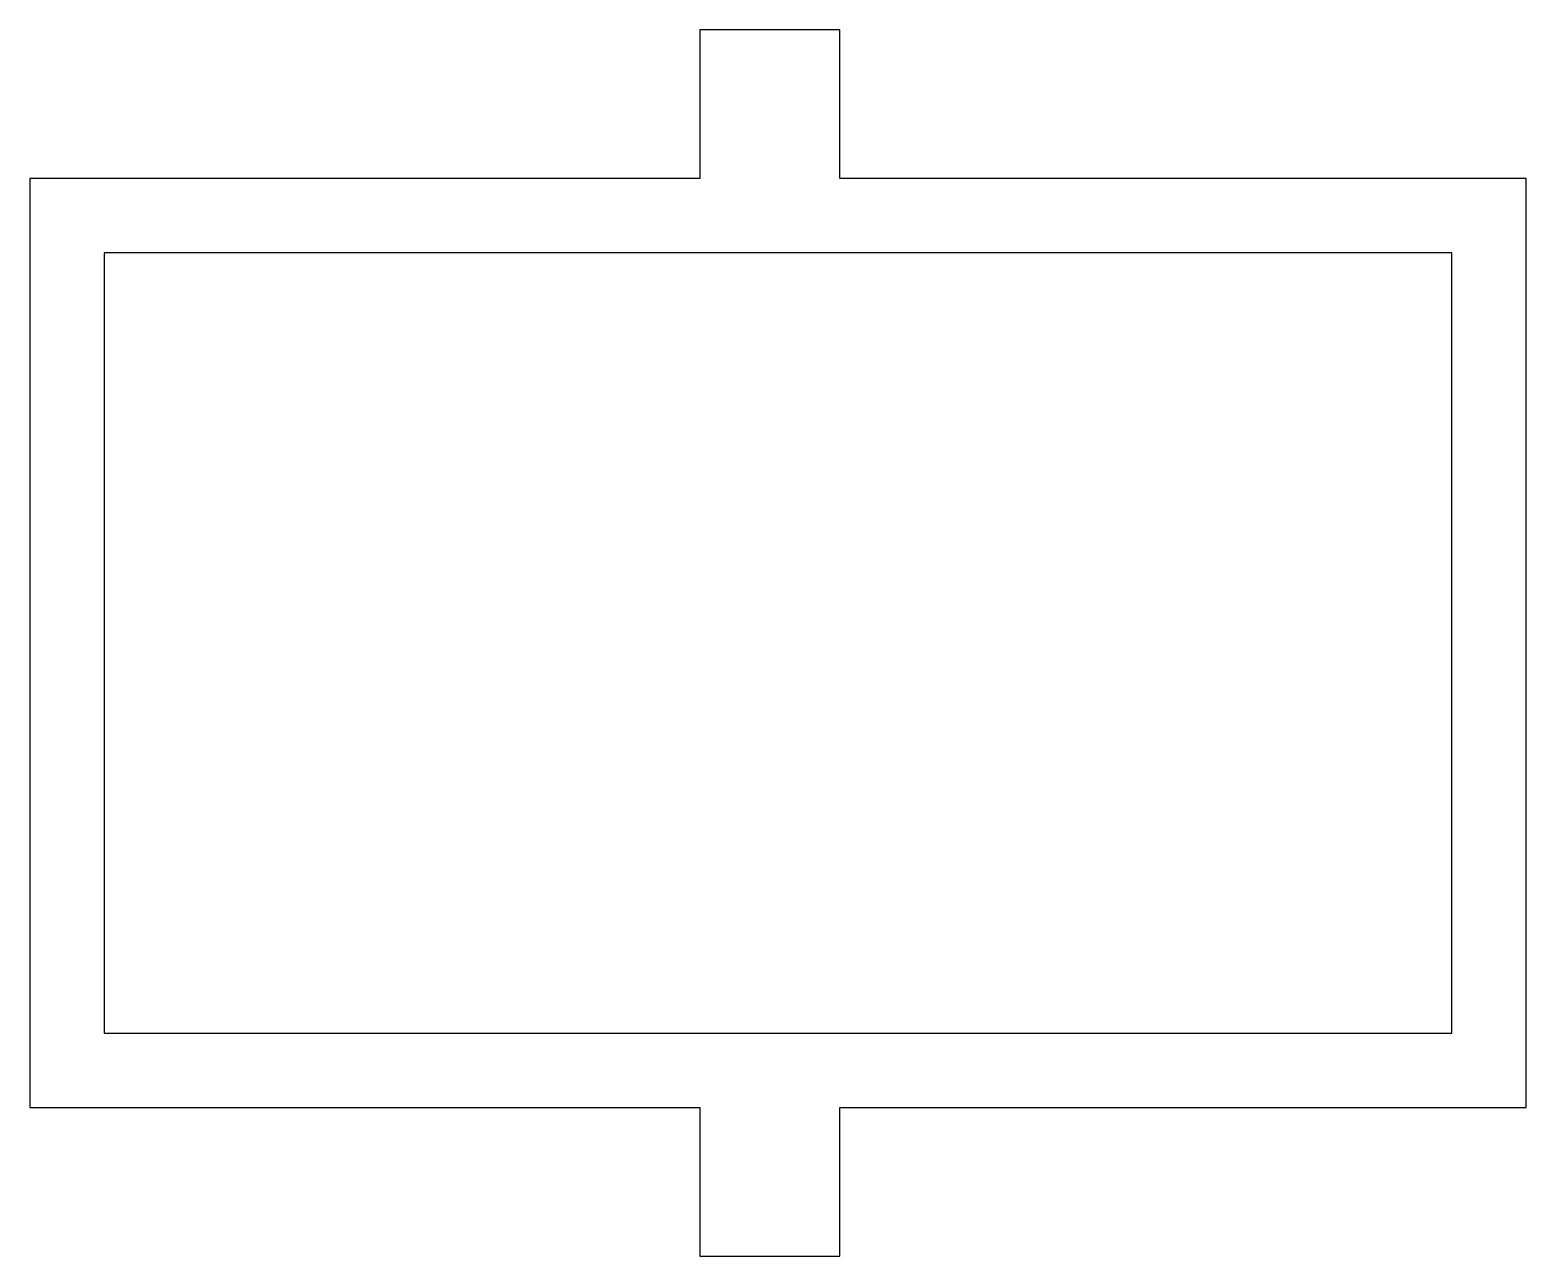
# Model space of a CAD drawing. Header units: millimetres. Extents: x 3210.4 to 3271.8, y 1899 to 1949.3.
import ezdxf

# ---------------------------------------------------------------- set-up
doc = ezdxf.new("R2010")
doc.units = ezdxf.units.MM

msp = doc.modelspace()

# ---------------------------------------------------------------- linework, layer by layer
at = {"color": 254, "true_color": 0xcad1ee, "extrusion": (-1.91982e-07, -5.71089e-17, -1)}
for p, q in [((3237.883, 1949.257, -7.316), (3237.883, 1943.161, -7.316)), ((3243.618, 1949.257, -7.316), (3237.883, 1949.257, -7.316)), ((3243.618, 1943.161, -7.316), (3243.618, 1949.257, -7.316)), ((3210.383, 1943.161, -7.316), (3210.383, 1905.061, -7.316)), ((3237.883, 1943.161, -7.316), (3210.383, 1943.161, -7.316)), ((3257.265, 1943.161, -7.316), (3243.618, 1943.161, -7.316)), ((3271.786, 1943.167, -7.316), (3257.265, 1943.161, -7.316)), ((3271.786, 1905.061, -7.316), (3271.786, 1943.167, -7.316)), ((3268.738, 1940.113, -7.316), (3213.431, 1940.113, -7.316)), ((3213.431, 1940.113, -7.316), (3213.431, 1908.109, -7.316)), ((3268.738, 1908.109, -7.316), (3268.738, 1940.113, -7.316)), ((3213.431, 1908.109, -7.316), (3268.738, 1908.109, -7.316)), ((3210.383, 1905.061, -7.316), (3237.883, 1905.061, -7.316)), ((3237.883, 1905.061, -7.316), (3237.883, 1898.965, -7.316)), ((3243.618, 1905.061, -7.316), (3271.786, 1905.061, -7.316)), ((3243.618, 1898.965, -7.316), (3243.618, 1905.061, -7.316)), ((3237.883, 1898.965, -7.316), (3243.618, 1898.965, -7.316))]:
    msp.add_line(p, q, dxfattribs=at)

doc.saveas('drawing.dxf')
